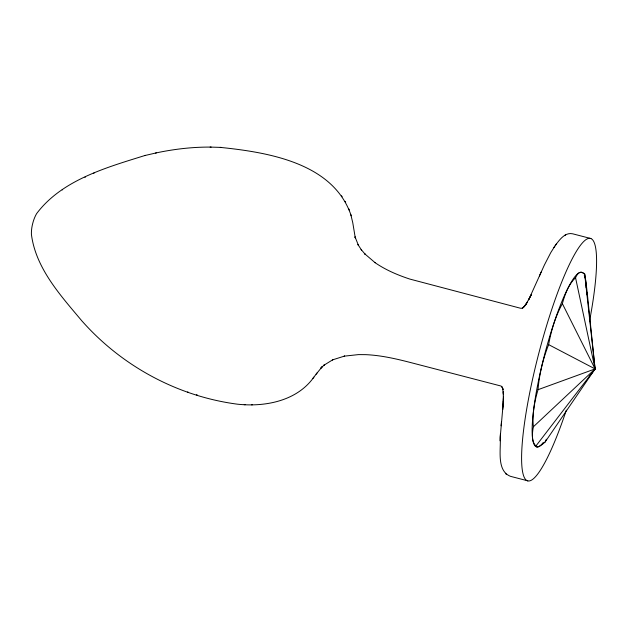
<?xml version="1.0" encoding="UTF-8"?>
<svg xmlns="http://www.w3.org/2000/svg" width="628" height="628" viewBox="0 0 628 628"><rect width="100%" height="100%" fill="white"/><g stroke="black" fill="none" stroke-linecap="round" stroke-linejoin="round"><path stroke-width="0.94" d="M500.218 437.473C501.105 449.177 496.23 470.788 510.517 476.346L527.81 480.836M503.397 398.356L503.311 402.226L503.295 391.621L503.381 394.36L502.675 388.167L503.004 389.721L502.157 386.895L502.581 387.986L501.097 386.055L412.51 363.039C397.171 359.043 381.628 355.338 365.724 354.655L358.447 354.608L344.136 356.162L344.599 356.052L332.361 359.93L332.911 359.679L323.907 365.245L324.613 364.648L320.767 368.244L322.376 366.485L316.112 374.209M500.249 436.962L503.373 401.433L502.934 406.944M500.045 440.793L500.414 433.775M502.793 409.503L503.507 396.244M501.058 425.808L501.497 421.561M554.862 246.129L550.74 252.676L544.398 264.985L528.627 299.854L531.335 294.673L525.393 305.357L527.504 301.785L523.823 306.998L524.851 305.875L522.496 308.167M539.436 275.959L541.108 272.105M545.088 442.049L595.085 368.919L587.251 293.088A84.411 1.782 85 0 0 584.668 273.91A84.411 17.231 83 0 0 575.562 277.788A84.442 31.651 86.5 0 0 562.374 303.669A84.411 41.142 -84.6 0 0 548.636 344.631A84.411 43.199 -72.4 0 0 538.031 389.69A84.442 37.264 -61.3 0 0 533.392 426.765A84.411 24.892 -55 0 0 535.982 445.935A84.411 9.444 -54.3 0 0 545.088 442.057A84.442 4.969 -58.8 0 1 546.344 439.223M555.333 245.462C559.305 240.124 564.87 232.07 572.642 233.804L590.917 238.546M553.841 247.613L556.377 243.939M145.578 155.367L144.715 155.571C106.336 167.55 61.85 179.977 36.605 213.638C34.83 216.715 33.567 220.051 32.711 223.489C31.777 227.006 31.314 230.641 31.408 234.275C35.663 268.423 60.869 295.78 82.025 321.081L82.582 321.677C122.444 366.446 177.967 396.378 237.47 404.189C264.953 407.156 296.973 401.104 313.874 377.138M312.846 378.488L317.077 372.938M535.982 445.927L595.085 368.919L584.668 273.926M589.143 376.541L590.336 375.018M591.521 373.495L595.085 368.919L575.562 277.796M533.4 426.757L595.085 368.919L594.488 367.074M522.731 307.94L523.399 307.398L521.381 308.387L519.984 308.105L409.825 279.075C397.532 275.033 385.49 269.891 374.806 262.496L375.159 262.732L364.782 253.861L365.143 254.246L361.139 249.481L361.485 250.023L357.952 244.543L358.329 245.124L355.016 236.811L355.299 237.957L352.755 222.665L350.793 214.533M62.18 189.923L62.596 189.648M564.384 235.626L565.64 234.848M84.921 177.261L85.487 177.002M93.643 173.21L94.271 172.928M538.031 389.682L595.085 368.919L562.374 303.677M155.54 153.059L156.443 152.847C174.411 149.079 192.757 146.913 211.126 147.101M144.715 155.571L156.443 152.847M220.302 147.392C268.109 152.329 333.562 162.903 351.217 215.796M244.229 404.675L245.273 404.699M251.381 404.77L252.409 404.793M210.113 147.078L221.331 147.415M196.423 394.776L197.412 395.091M187.497 392.013L188.486 392.327M548.636 344.631L595.085 368.919M505.579 473.598L506.466 474.462M341.499 195.795L342.127 196.792M345.078 201.313L345.69 202.271M348.909 208.967L349.356 210.309M586.905 294.87A84.442 10.582 -88.3 0 1 587.251 293.08M543.338 442.418A90.142 15.276 -75.5 0 1 541.76 366.061A90.142 15.276 -75.5 0 1 583.443 273.604M584.213 274.915A90.142 15.276 -75.5 0 1 586.097 287.734M566.323 410.163A125.2 21.219 -75.5 0 1 521.711 452.223A125.2 21.219 -75.5 0 1 571.998 259.215A125.2 21.219 -75.5 0 1 589.551 321.002"/></g></svg>
